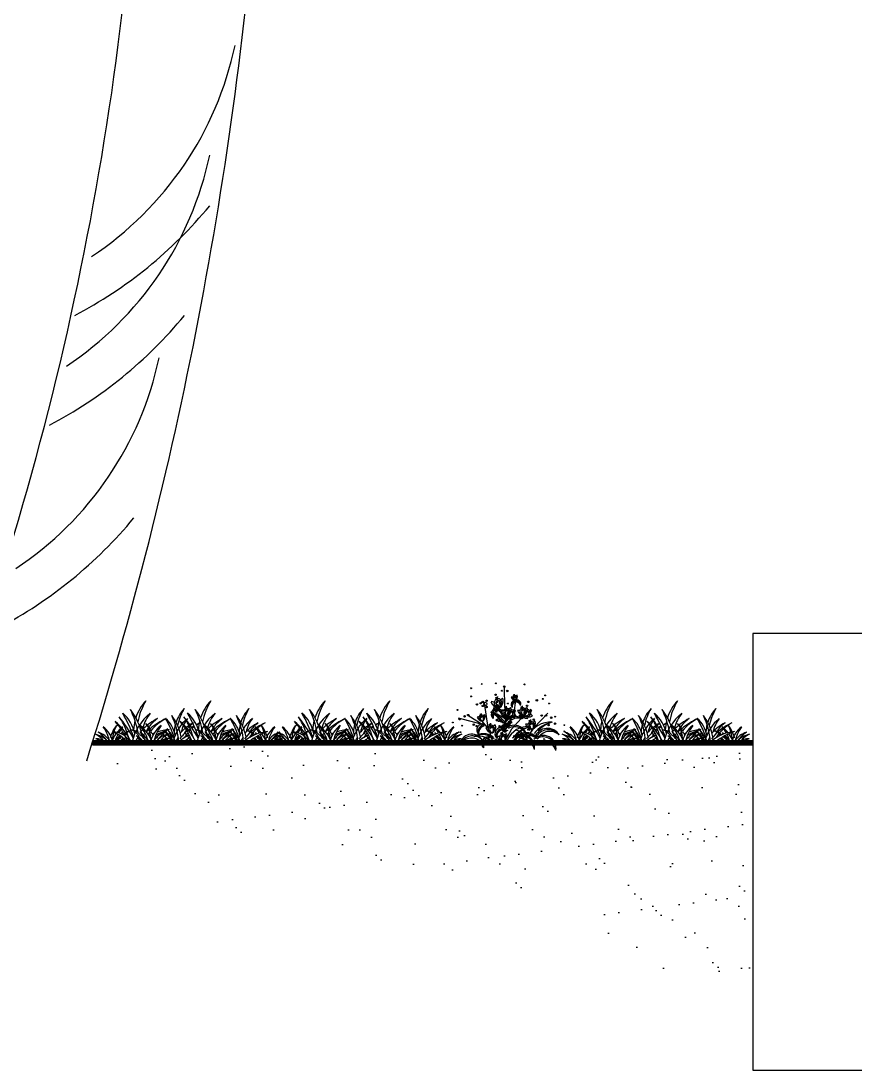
# Model space of a CAD drawing. Header units: inches. Extents: x -2316 to 955, y -265 to 742.
# Drawn here: x -1599.01 to -1567.99, y -222.94 to -183.95 of the extents above; entities that cross this region are included whole.
import ezdxf

# ---------------------------------------------------------------- set-up
doc = ezdxf.new("R2010")
doc.units = ezdxf.units.IN
doc.header["$LTSCALE"] = 1000
doc.header["$MEASUREMENT"] = 0
doc.layers.add('0zd', color=255, linetype='Continuous')
doc.layers.add('sbd', color=94, linetype='Continuous')

# ---------------------------------------------------------------- blocks, each defined once
blk = doc.blocks.new('TR196')
at = {"color": 76}
for p, q in [((-420.8, -7.4), (-415.8, 6.8)), ((-415.8, 6.8), (-398.2, 36.1)), ((-391.7, 46.8), (-385.5, 57.1)), ((-292.3, 19.1), (-306.8, -7.4)), ((-284.3, 32), (-292.3, 19.1)), ((-240.6, 8), (-273.5, 62.7)), ((-235.2, -7.4), (-240.6, 8)), ((-171.7, 22.7), (-171.4, 23.3)), ((-171.2, 23), (-171.7, 22.7)), ((-171.7, 22.7), (-171.7, 22.7)), ((-171.4, 23.3), (-170.9, 23.9)), ((-170.7, 23.3), (-171.2, 23)), ((-170.9, 23.9), (-170.5, 24.5)), ((-170.3, 23.4), (-170.7, 23.3)), ((-170.5, 24.5), (-169.9, 25)), ((-169.9, 23.5), (-170.3, 23.4)), ((-169.9, 25), (-169.4, 25.5)), ((-169.6, 23.4), (-169.9, 23.5)), ((-169.4, 23.3), (-169.6, 23.4)), ((-169.4, 25.5), (-168.7, 25.9)), ((-169.2, 23), (-169.4, 23.3)), ((-169.1, 22.7), (-169.2, 23)), ((-168.9, 24.4), (-169.1, 23.9)), ((-169.1, 23.9), (-169.1, 23.3)), ((-169.1, 23.3), (-169.1, 22.7)), ((-169.1, 22.7), (-169.1, 22.7)), ((-168.7, 24.9), (-168.9, 24.4)), ((-168.7, 25.9), (-168, 26.3)), ((-168.5, 25.4), (-168.7, 24.9)), ((-168.1, 25.9), (-168.5, 25.4)), ((-167.8, 26.3), (-168.1, 25.9)), ((-168, 26.3), (-167.3, 26.7)), ((-167.3, 26.7), (-167.8, 26.3)), ((-167.3, 26.7), (-167.3, 26.7)), ((-43.4, 17.4), (-53.1, -0.5)), ((-37, 27.7), (-43.4, 17.4)), ((111.5, 19.1), (97.1, -7.4)), ((119.6, 32), (111.5, 19.1)), ((163.3, 8), (130.4, 62.7)), ((168.6, -7.4), (163.3, 8)), ((232.1, 22.7), (232.5, 23.3)), ((232.7, 23), (232.1, 22.7)), ((232.1, 22.7), (232.1, 22.7)), ((232.5, 23.3), (233, 23.9)), ((233.2, 23.3), (232.7, 23)), ((233, 23.9), (233.4, 24.5)), ((233.6, 23.4), (233.2, 23.3)), ((233.4, 24.5), (233.9, 25)), ((233.9, 23.5), (233.6, 23.4)), ((233.9, 25), (234.5, 25.5)), ((234.3, 23.4), (233.9, 23.5)), ((234.5, 23.3), (234.3, 23.4)), ((234.5, 25.5), (235.2, 25.9)), ((234.7, 23), (234.5, 23.3)), ((234.8, 22.7), (234.7, 23)), ((235, 24.4), (234.8, 23.9)), ((234.8, 23.9), (234.8, 23.3)), ((234.8, 23.3), (234.8, 22.7)), ((234.8, 22.7), (234.8, 22.7)), ((235.1, 24.9), (235, 24.4)), ((235.4, 25.4), (235.1, 24.9)), ((235.2, 25.9), (235.9, 26.3)), ((235.7, 25.9), (235.4, 25.4)), ((236.1, 26.3), (235.7, 25.9)), ((235.9, 26.3), (236.6, 26.7)), ((236.6, 26.7), (236.1, 26.3)), ((236.6, 26.7), (236.6, 26.7)), ((360.5, 17.4), (350.8, -0.5)), ((366.9, 27.7), (360.5, 17.4)), ((450.8, 46.8), (444.6, 57.1)), ((474.9, 6.8), (457.3, 36.1)), ((479.9, -7.4), (474.9, 6.8))]:
    blk.add_line(p, q, dxfattribs=at)
for centre, radius, start, end in [((-800.9, -32.7), 520.7, 9.82838, 26.54693), ((-648.8, -39.8), 394.8, 10.76236, 37.40508), ((-40.9, 63.6), 274.5, 135.96146, 161.94518), ((97.7, 48.1), 394.2, 148.44738, 169.00205), ((157.8, 53), 219.6, 135.96146, 161.94518), ((268.7, 40.6), 315.4, 148.44738, 169.00205), ((-397.1, -32.7), 520.7, 9.82838, 26.54693), ((-244.9, -39.8), 394.8, 10.76236, 37.40508), ((363, 63.6), 274.5, 135.96146, 161.94518), ((501.6, 48.1), 394.2, 148.44738, 169.00205), ((561.7, 53), 219.6, 135.96146, 161.94518), ((672.6, 40.6), 315.4, 148.44738, 169.00205), ((-668.9, -38), 325.9, 18.5167, 36.06238), ((-967.7, -316.9), 733.3, 27.57106, 39.93224), ((-1152, -261.2), 885.2, 19.11584, 29.71296), ((-534, 4.1), 229.9, 11.01779, 49.00357), ((-7.1, -76.5), 326, 128.80157, 167.76964), ((-40.9, 63.6), 274.5, 165.67091, 177.72987), ((-3.6, 14.2), 264.3, 141.82481, 164.19963), ((-31.1, -137.4), 311.7, 115.77849, 135.41271), ((-51.6, -28.1), 206.4, 123.86968, 144.41555), ((59.1, -244), 423.8, 113.96762, 129.97775), ((14.6, -116.1), 289.1, 116.21211, 140.50502), ((-731.1, -206.8), 708.2, 19.11584, 29.71296), ((-236.7, 5.4), 183.9, 11.01779, 49.00357), ((-450.3, -24), 416.5, 3.4732, 26.54693), ((-328.6, -29.7), 315.9, 10.76236, 37.40508), ((184.8, -59.1), 260.8, 128.80157, 166.36444), ((187.6, 13.4), 211.5, 141.82481, 167.24454), ((-265, -38), 325.9, 18.5167, 36.06238), ((-563.8, -316.9), 733.3, 27.57106, 39.93224), ((-748.2, -261.2), 885.2, 19.11584, 29.71296), ((-130.2, 4.1), 229.9, 11.01779, 49.00357), ((396.8, -76.5), 326, 128.80157, 167.76964), ((363, 63.6), 274.5, 165.67091, 177.72987), ((400.3, 14.2), 264.3, 141.82481, 164.19963), ((372.8, -137.4), 311.7, 115.77849, 135.41271), ((352.3, -28.1), 206.4, 123.86968, 144.41555), ((463, -244), 423.8, 113.96762, 129.97775), ((418.5, -116.1), 289.1, 116.21211, 140.50502), ((-327.3, -206.8), 708.2, 19.11584, 29.71296), ((167.1, 5.4), 183.9, 11.01779, 49.00357), ((-46.4, -24), 416.5, 3.4732, 26.54693), ((75.3, -29.7), 315.9, 10.76236, 37.40508), ((588.7, -59.1), 260.8, 128.80157, 166.36444), ((591.5, 13.4), 211.5, 141.82481, 167.24454), ((-598.3, -32), 155.8, 13.1729, 53.13872), ((-709.8, -54.2), 252.1, 10.99143, 35.61602), ((-372.7, 42), 75.4, 125.45913, 167.26454), ((-359, 47.3), 80.2, 135.6647, 172.69963), ((-677.5, -165.9), 382.6, 25.79831, 49.61576), ((-675.1, -103.4), 335.7, 16.60827, 43.01019), ((-263.2, -66.4), 199.3, 127.34742, 142.15436), ((-177.2, -73.5), 265, 141.3441, 151.49655), ((-331.3, 6.7), 60.4, 92.18951, 143.90379), ((-314.3, 0.4), 69.5, 106.15763, 146.58937), ((-172, 105.3), 192, 191.96919, 213.02056), ((-350.9, 1), 75.5, 23.2236, 73.84237), ((-332.4, 7.9), 65.7, 36.09621, 87.81049), ((97.7, 48.1), 394.2, 174.18419, 176.03812), ((-499.9, -79.2), 288, 14.32073, 38.6559), ((-406.5, -71.6), 216.7, 17.7043, 52.65258), ((-31.1, -137.4), 311.7, 136.64786, 139.51146), ((-3.6, 14.2), 264.3, 165.67138, 167.24454), ((-302.3, 52.1), 87.2, 7.30037, 44.3353), ((-287.5, 46.3), 81.9, 12.73546, 54.54087), ((-51.6, -28.1), 206.4, 145.94265, 153.77079), ((59.1, -244), 423.8, 130.93088, 133.97374), ((-42.2, -34.2), 169.3, 126.86128, 166.8271), ((79, -58.3), 274, 144.38398, 169.00857), ((41, -343.8), 440.8, 107.83923, 119.65451), ((-61, -258.8), 336.2, 95.64092, 108.60572), ((-260.9, -65.3), 191.8, 18.20193, 43.01019), ((-262.3, -101), 218.7, 25.79831, 49.61576), ((-257.3, -27.9), 186.2, 18.5167, 36.06238), ((-428.1, -187.3), 419, 27.57106, 39.93224), ((157.8, 53), 219.6, 165.67091, 177.72987), ((268.7, 40.6), 315.4, 174.18419, 176.03812), ((237.8, -193.1), 339, 130.23026, 141.66063), ((-273.6, -165.9), 382.6, 25.79831, 49.61576), ((-271.2, -103.4), 335.7, 16.60827, 43.01019), ((165.6, -107.8), 249.3, 129.50502, 139.51146), ((149.2, -20.4), 165.1, 145.08924, 155.90366), ((165.6, -107.8), 249.3, 123.03129, 127.99879), ((149.2, -20.4), 165.1, 135.16657, 142.14622), ((237.8, -193.1), 339, 126.02652, 128.60584), ((202.2, -90.8), 231.2, 134.27351, 137.60377), ((165.6, -107.8), 249.3, 115.77849, 121.34639), ((149.2, -20.4), 165.1, 123.86968, 132.2401), ((231.9, 105.3), 192, 191.96919, 213.02056), ((237.8, -193.1), 339, 121.31743, 124.0842), ((202.2, -90.8), 231.2, 127.07435, 131.02469), ((52.9, 1), 75.5, 23.2236, 73.84237), ((71.4, 7.9), 65.7, 36.09621, 87.81049), ((237.8, -193.1), 339, 113.96762, 118.42803), ((202.2, -90.8), 231.2, 116.21211, 122.76625), ((501.6, 48.1), 394.2, 174.18419, 176.03812), ((-96.1, -79.2), 288, 14.32073, 38.6559), ((-2.6, -71.6), 216.7, 17.7043, 52.65258), ((372.8, -137.4), 311.7, 136.64786, 139.51146), ((400.3, 14.2), 264.3, 165.67138, 167.24454), ((101.6, 52.1), 87.2, 7.30037, 44.3353), ((116.4, 46.3), 81.9, 12.73546, 54.54087), ((352.3, -28.1), 206.4, 145.94265, 153.77079), ((463, -244), 423.8, 130.93088, 133.97374), ((361.7, -34.2), 169.3, 126.86128, 166.8271), ((482.9, -58.3), 274, 144.38398, 169.00857), ((444.9, -343.8), 440.8, 107.83923, 119.65451), ((342.9, -258.8), 336.2, 95.64092, 108.60572), ((143, -65.3), 191.8, 18.20193, 43.01019), ((141.6, -101), 218.7, 25.79831, 49.61576), ((146.5, -27.9), 186.2, 18.5167, 36.06238), ((-24.2, -187.3), 419, 27.57106, 39.93224), ((561.7, 53), 219.6, 165.67091, 177.72987), ((672.6, 40.6), 315.4, 174.18419, 176.03812), ((641.7, -193.1), 339, 113.96762, 141.66063), ((569.5, -107.8), 249.3, 115.77849, 139.51146), ((373.4, 0.4), 69.5, 33.41063, 73.84237), ((390.4, 6.7), 60.4, 36.09621, 87.81049), ((553.1, -20.4), 165.1, 123.86968, 155.90366), ((606.1, -90.8), 231.2, 116.21211, 149.99054), ((236.3, -73.5), 265, 28.50345, 38.6559), ((322.3, -66.4), 199.3, 37.84564, 52.65258), ((418.1, 47.3), 80.2, 7.30037, 44.3353), ((431.8, 42), 75.4, 12.73546, 54.54087), ((657.4, -32), 155.8, 126.86128, 166.8271), ((768.9, -54.2), 252.1, 144.38398, 169.00857), ((-578.8, -85), 133.1, 37.11957, 79.69108), ((-601.6, -72.3), 127.1, 30.83952, 68.48729), ((-545, -45.3), 63, 37.11659, 95.72228), ((-569.5, -58.6), 78.2, 40.55156, 76.52418), ((-575.7, -72.6), 136.8, 34.23127, 73.14383), ((-633.2, -98.2), 184.2, 29.84249, 58.17604), ((-418, 22), 42.9, 139.19302, 178.35212), ((-263.2, -66.4), 199.3, 144.42784, 162.2957), ((-465.4, 63), 19.7, 319.19302, 347.26454), ((-346.1, 1.7), 103, 161.95802, 180.98397), ((-440.9, -60.9), 119.6, 27.78759, 92.54383), ((-479.9, -81.4), 144, 30.89607, 76.47169), ((-568.7, 74.2), 131.1, 341.95802, 351.67289), ((36.1, -346.2), 583.4, 138.75726, 144.50965), ((-177.2, -73.5), 265, 153.56343, 165.56807), ((-357.2, -39.1), 74.4, 127.2173, 154.80934), ((-344.1, -67.2), 87.6, 120.05297, 137.01348), ((-358, -7.6), 52.2, 130.06685, 147.90923), ((-337.4, -33.2), 70.3, 131.76685, 150.54633), ((36.1, -346.2), 583.4, 136.27501, 137.53269), ((-408.9, 22.3), 34.7, 301.0589, 347.42401), ((-396.7, 23.6), 17.3, 300.05297, 333.87702), ((-400.3, 37.2), 24.1, 311.76685, 329.57052), ((-353.6, 2.5), 30.7, 134.64373, 153.87702), ((-400.5, 57.2), 25.2, 323.56136, 323.90379), ((-349.7, 9.1), 25.9, 153.2333, 167.42401), ((-312.4, 10.5), 28.2, 12.57599, 62.34836), ((-308.2, 3.4), 33.3, 26.12298, 74.49506), ((-800.9, -32.7), 520.7, 6.44528, 7.79894), ((-248.1, 24.9), 37.7, 192.57599, 238.89536), ((-257.5, 41.1), 26.2, 203.2236, 228.23315), ((-257.2, 62.8), 27.4, 216.09621, 236.70652), ((-261.4, 26.3), 18.8, 206.12298, 239.94703), ((-325.9, -35.4), 76.4, 29.45367, 48.23315), ((-731.8, -375.6), 634.2, 35.49208, 43.72499), ((59.1, -244), 423.8, 141.54717, 141.66063), ((-303.4, -7.6), 56.8, 32.09077, 56.70652), ((-318.5, -72.4), 95.2, 42.99931, 59.94703), ((-61, -258.8), 336.2, 127.12249, 127.67804), ((59.1, -244), 423.8, 138.45846, 139.3935), ((-304.3, -41.9), 80.9, 25.20282, 52.7827), ((59.1, -244), 423.8, 135.62536, 137.65647), ((-61, -258.8), 336.2, 123.82633, 124.36282), ((-61, -258.8), 336.2, 120.85864, 122.29196), ((14.6, -116.1), 289.1, 149.34378, 149.99054), ((41, -343.8), 440.8, 127.17337, 127.28826), ((14.6, -116.1), 289.1, 142.68764, 145.86068), ((-61, -258.8), 336.2, 116.58743, 118.12226), ((-74.4, 81.3), 142.5, 187.30037, 198.04198), ((-316.4, 2.5), 111.9, 359.01603, 18.04198), ((41, -343.8), 440.8, 124.09459, 124.65066), ((-186.7, 69.1), 21.4, 192.73546, 220.80698), ((-238.2, 24.6), 46.7, 19.64673, 40.80698), ((-61, -258.8), 336.2, 112.10802, 114.05342), ((-66.8, -78.3), 148.7, 106.85617, 145.76873), ((-63.4, -91.8), 144.6, 100.30892, 142.88043), ((-4.3, -106.1), 200.3, 121.82396, 150.15751), ((-38.6, -78), 138.2, 111.51271, 149.16048), ((-100.1, -48.6), 68.5, 84.27772, 142.88341), ((-73.5, -63.1), 85, 103.47582, 139.44844), ((-232, -64.4), 150.2, 25.98145, 47.40663), ((26.6, 54), 109.7, 191.96919, 213.02056), ((141.7, -204.9), 269, 114.06252, 130.01734), ((223.3, -272.9), 352.6, 121.68086, 129.29125), ((202.2, -90.8), 231.2, 140.41977, 149.99054), ((-124.3, -83.1), 187.7, 23.76175, 47.40663), ((141.7, -204.9), 269, 110.21216, 111.07733), ((223.3, -272.9), 352.6, 118.89775, 119.08041), ((141.7, -204.9), 269, 103.67757, 105.73051), ((223.3, -272.9), 352.6, 113.85193, 115.17748), ((141.7, -204.9), 269, 99.09041, 100.44816), ((223.3, -272.9), 352.6, 110.08872, 111.51157), ((91.5, 10.5), 28.2, 12.57599, 62.34836), ((95.6, 3.4), 33.3, 26.12298, 74.49506), ((-397.1, -32.7), 520.7, 6.44528, 7.79894), ((155.8, 24.9), 37.7, 192.57599, 238.89536), ((146.4, 41.1), 26.2, 203.2236, 228.23315), ((146.7, 62.8), 27.4, 216.09621, 236.70652), ((142.5, 26.3), 18.8, 206.12298, 239.94703), ((78, -35.4), 76.4, 29.45367, 48.23315), ((-327.9, -375.6), 634.2, 35.49208, 43.72499), ((463, -244), 423.8, 141.54717, 141.66063), ((100.5, -7.6), 56.8, 32.09077, 56.70652), ((85.4, -72.4), 95.2, 42.99931, 59.94703), ((342.9, -258.8), 336.2, 127.12249, 127.67804), ((463, -244), 423.8, 138.45846, 139.3935), ((99.6, -41.9), 80.9, 25.20282, 52.7827), ((463, -244), 423.8, 135.62536, 137.65647), ((342.9, -258.8), 336.2, 123.82633, 124.36282), ((342.9, -258.8), 336.2, 120.85864, 122.29196), ((418.5, -116.1), 289.1, 149.34378, 149.99054), ((444.9, -343.8), 440.8, 127.17337, 127.28826), ((418.5, -116.1), 289.1, 142.68764, 145.86068), ((342.9, -258.8), 336.2, 116.58743, 118.12226), ((329.4, 81.3), 142.5, 187.30037, 198.04198), ((87.5, 2.5), 111.9, 359.01603, 18.04198), ((444.9, -343.8), 440.8, 124.09459, 124.65066), ((217.2, 69.1), 21.4, 192.73546, 220.80698), ((165.7, 24.6), 46.7, 19.64673, 40.80698), ((342.9, -258.8), 336.2, 112.10802, 114.05342), ((337.1, -78.3), 148.7, 106.85617, 145.76873), ((340.5, -91.8), 144.6, 100.30892, 142.88043), ((399.6, -106.1), 200.3, 121.82396, 150.15751), ((365.2, -78), 138.2, 111.51271, 149.16048), ((303.7, -48.6), 68.5, 84.27772, 142.88341), ((330.4, -63.1), 85, 103.47582, 139.44844), ((171.8, -64.4), 150.2, 25.98145, 47.40663), ((430.5, 54), 109.7, 191.96919, 213.02056), ((545.6, -204.9), 269, 95.64092, 130.01734), ((627.2, -272.9), 352.6, 107.83923, 129.29125), ((408.8, 9.1), 25.9, 12.57599, 26.7667), ((412.7, 2.5), 30.7, 26.12298, 45.35627), ((468, 22.3), 34.7, 192.57599, 238.9411), ((459.4, 37.2), 24.1, 210.42948, 228.23315), ((459.6, 57.2), 25.2, 216.09621, 216.43864), ((455.8, 23.6), 17.3, 206.12298, 239.94703), ((396.5, -33.2), 70.3, 29.45367, 48.23315), ((23, -346.2), 583.4, 42.46731, 43.72499), ((403.2, -67.2), 87.6, 42.98652, 59.94703), ((417.1, -7.6), 52.2, 32.09077, 49.93315), ((416.3, -39.1), 74.4, 25.19066, 52.7827), ((23, -346.2), 583.4, 35.49035, 41.24274), ((236.3, -73.5), 265, 14.43193, 26.43657), ((322.3, -66.4), 199.3, 17.7043, 35.57216), ((627.8, 74.2), 131.1, 188.32711, 198.04198), ((405.2, 1.7), 103, 359.01603, 18.04198), ((524.5, 63), 19.7, 192.73546, 220.80698), ((477.1, 22), 42.9, 1.64788, 40.80698), ((634.8, -72.6), 136.8, 106.85617, 145.76873), ((637.9, -85), 133.1, 100.30892, 142.88043), ((692.3, -98.2), 184.2, 121.82396, 150.15751), ((660.7, -72.3), 127.1, 111.51271, 149.16048), ((604.1, -45.3), 63, 84.27772, 142.88341), ((628.6, -58.6), 78.2, 103.47582, 139.44844), ((-61, -258.8), 336.2, 129.78438, 130.01734), ((41, -343.8), 440.8, 129.13397, 129.29125), ((342.9, -258.8), 336.2, 129.78438, 130.01734), ((444.9, -343.8), 440.8, 129.13397, 129.29125)]:
    blk.add_arc(centre, radius, start, end, dxfattribs=at)
blk = doc.blocks.new('c1')
at = {"color": 94}
for p, q in [((19, 709), (8, 1141)), ((-143, 854), (-173, 909)), ((-143, 854), (-164, 927)), ((-129, 852), (-154, 923)), ((-143, 854), (-132, 941)), ((214, 938), (198, 968)), ((214, 938), (203, 977)), ((222, 938), (208, 975)), ((214, 938), (220, 985)), ((-333, 282), (-410, 803)), ((-225, 696), (-213, 696)), ((-201, 696), (-225, 696)), ((-213, 696), (-195, 690)), ((-206, 670), (-211, 660)), ((-211, 660), (-196, 660)), ((-196, 670), (-206, 670)), ((-189, 690), (-201, 696)), ((-196, 680), (-196, 670)), ((-196, 660), (-181, 655)), ((-176, 670), (-191, 680)), ((-165, 665), (-176, 670)), ((-165, 660), (-171, 650)), ((-160, 655), (-165, 665)), ((-145, 660), (-165, 660)), ((-145, 640), (-145, 660)), ((-140, 665), (-130, 670)), ((-135, 655), (-140, 665)), ((-136, 669), (-138, 658)), ((-114, 665), (-136, 669)), ((-130, 670), (-110, 660)), ((-110, 660), (-115, 650)), ((-109, 654), (-114, 665)), ((-114, 665), (-14, 506)), ((44, 663), (19, 709)), ((44, 663), (27, 724)), ((56, 662), (35, 721)), ((44, 663), (53, 735)), ((193, 610), (232, 673)), ((242, 859), (204, 600)), ((381, 669), (356, 714)), ((381, 669), (364, 729)), ((393, 667), (372, 726)), ((381, 669), (390, 741)), ((530, 616), (569, 678)), ((-479, 363), (-952, 487)), ((-416, 322), (-780, 557)), ((-481, 527), (-501, 564)), ((-481, 527), (-494, 576)), ((-471, 526), (-488, 573)), ((-481, 527), (-473, 585)), ((-181, 655), (-176, 645)), ((-176, 645), (-176, 619)), ((-176, 619), (-165, 614)), ((-171, 650), (-171, 640)), ((-171, 640), (-160, 645)), ((-171, 640), (-165, 630)), ((-171, 630), (-171, 640)), ((-161, 450), (-171, 445)), ((-171, 445), (-166, 435)), ((-165, 635), (-155, 640)), ((-160, 624), (-165, 635)), ((-165, 630), (-155, 624)), ((-165, 614), (-160, 624)), ((-151, 455), (-161, 450)), ((-160, 645), (-160, 655)), ((-151, 445), (-156, 435)), ((-155, 640), (-145, 650)), ((-155, 624), (-145, 619)), ((-126, 455), (-151, 455)), ((-141, 445), (-151, 445)), ((-145, 650), (-135, 655)), ((-130, 635), (-145, 640)), ((-145, 619), (-145, 624)), ((-136, 455), (-141, 445)), ((-141, 445), (-136, 455)), ((-141, 435), (-141, 445)), ((-126, 476), (-131, 465)), ((-131, 465), (-126, 455)), ((-125, 645), (-130, 635)), ((-116, 471), (-126, 476)), ((-115, 650), (-125, 645)), ((-119, 649), (-109, 654)), ((-115, 639), (-119, 649)), ((-100, 465), (-116, 471)), ((-105, 445), (-111, 440)), ((-108, 647), (-92, 634)), ((-95, 450), (-105, 445)), ((-100, 634), (-89, 638)), ((-90, 460), (-100, 465)), ((-92, 634), (-95, 623)), ((-85, 445), (-95, 450)), ((-90, 450), (-90, 460)), ((-89, 638), (-78, 636)), ((-75, 440), (-85, 445)), ((-85, 435), (-75, 440)), ((-69, 615), (-84, 621)), ((-78, 636), (-60, 634)), ((-56, 631), (-62, 623)), ((-62, 623), (-54, 617)), ((-60, 634), (-49, 632)), ((-41, 625), (-56, 631)), ((-49, 632), (-33, 619)), ((-33, 619), (-41, 625)), ((-24, 531), (-14, 531)), ((-4, 531), (-24, 531)), ((-14, 531), (1, 526)), ((-9, 516), (-14, 506)), ((-14, 506), (1, 506)), ((1, 516), (-9, 516)), ((6, 526), (-4, 531)), ((1, 526), (1, 516)), ((1, 506), (16, 501)), ((22, 516), (6, 526)), ((16, 501), (22, 491)), ((32, 511), (22, 516)), ((22, 491), (22, 465)), ((22, 465), (32, 460)), ((32, 506), (27, 496)), ((27, 496), (27, 486)), ((27, 486), (37, 491)), ((27, 486), (32, 476)), ((27, 476), (27, 486)), ((37, 501), (32, 511)), ((52, 506), (32, 506)), ((32, 481), (42, 486)), ((37, 471), (32, 481)), ((32, 476), (42, 471)), ((32, 460), (37, 471)), ((37, 491), (37, 501)), ((42, 486), (52, 496)), ((42, 471), (52, 465)), ((52, 486), (52, 506)), ((52, 496), (62, 501)), ((67, 481), (52, 486)), ((52, 465), (52, 471)), ((57, 511), (67, 516)), ((62, 501), (57, 511)), ((61, 515), (59, 504)), ((83, 511), (61, 515)), ((67, 516), (88, 506)), ((72, 491), (67, 481)), ((82, 496), (72, 491)), ((78, 496), (88, 500)), ((82, 485), (78, 496)), ((88, 506), (82, 496)), ((88, 500), (83, 511)), ((89, 493), (105, 480)), ((97, 480), (108, 484)), ((105, 480), (102, 469)), ((108, 484), (119, 482)), ((128, 461), (113, 467)), ((119, 482), (137, 480)), ((140, 452), (128, 461)), ((141, 477), (135, 469)), ((135, 469), (143, 463)), ((137, 480), (148, 478)), ((143, 463), (140, 452)), ((156, 471), (141, 477)), ((148, 478), (164, 465)), ((164, 465), (156, 471)), ((421, 545), (159, 255)), ((183, 617), (236, 650)), ((193, 610), (244, 647)), ((193, 610), (242, 630)), ((313, 537), (323, 537)), ((333, 537), (313, 537)), ((323, 537), (338, 532)), ((328, 522), (323, 512)), ((323, 512), (338, 512)), ((338, 522), (328, 522)), ((343, 532), (333, 537)), ((338, 532), (338, 522)), ((338, 512), (354, 507)), ((359, 522), (343, 532)), ((354, 507), (359, 497)), ((369, 517), (359, 522)), ((359, 497), (359, 471)), ((369, 512), (364, 502)), ((364, 502), (364, 491)), ((364, 491), (374, 497)), ((364, 491), (369, 481)), ((364, 481), (364, 491)), ((374, 507), (369, 517)), ((389, 512), (369, 512)), ((369, 486), (379, 491)), ((374, 476), (369, 486)), ((369, 481), (379, 476)), ((374, 497), (374, 507)), ((379, 491), (389, 502)), ((379, 476), (389, 471)), ((389, 491), (389, 512)), ((389, 502), (399, 507)), ((404, 486), (389, 491)), ((389, 471), (389, 476)), ((394, 517), (404, 522)), ((399, 507), (394, 517)), ((398, 521), (396, 510)), ((420, 516), (398, 521)), ((404, 522), (425, 512)), ((409, 497), (404, 486)), ((420, 502), (409, 497)), ((415, 501), (425, 506)), ((420, 491), (415, 501)), ((425, 506), (420, 516)), ((425, 512), (420, 502)), ((426, 499), (442, 486)), ((435, 485), (445, 490)), ((442, 486), (439, 475)), ((445, 490), (456, 488)), ((456, 488), (474, 486)), ((478, 483), (472, 475)), ((474, 486), (485, 484)), ((493, 477), (478, 483)), ((485, 484), (501, 471)), ((501, 471), (493, 477)), ((520, 623), (573, 655)), ((530, 616), (582, 653)), ((530, 616), (579, 636)), ((553, 383), (536, 444)), ((565, 382), (544, 441)), ((553, 383), (562, 456)), ((622, 282), (914, 589)), ((-473, 429), (-317, 250)), ((-317, 250), (-242, -6)), ((-282, 306), (-307, 352)), ((-282, 306), (-299, 367)), ((-270, 305), (-291, 364)), ((-282, 306), (-273, 379)), ((-166, 435), (-141, 435)), ((-156, 435), (-131, 435)), ((-131, 435), (-121, 425)), ((-121, 425), (-111, 420)), ((-111, 435), (-75, 435)), ((-100, 435), (-111, 435)), ((-111, 420), (-100, 425)), ((-105, 313), (-111, 303)), ((-111, 303), (-95, 298)), ((-95, 328), (-105, 323)), ((-105, 323), (-105, 313)), ((-100, 425), (-100, 435)), ((-85, 308), (-95, 328)), ((-95, 298), (-50, 298)), ((-85, 425), (-85, 435)), ((-80, 415), (-85, 425)), ((-60, 298), (-85, 308)), ((-70, 415), (-80, 415)), ((-75, 435), (-55, 430)), ((-65, 405), (-70, 415)), ((-70, 323), (-60, 328)), ((-60, 303), (-70, 323)), ((-55, 399), (-65, 405)), ((-60, 328), (-50, 318)), ((-50, 298), (-60, 303)), ((-55, 430), (-34, 425)), ((-19, 399), (-55, 399)), ((-50, 318), (-39, 313)), ((-34, 425), (-39, 415)), ((-39, 415), (-39, 405)), ((-39, 405), (-19, 399)), ((-39, 313), (-34, 303)), ((-29, 328), (-34, 318)), ((-34, 318), (-24, 308)), ((-34, 303), (-24, 298)), ((-34, 237), (-19, 247)), ((-34, 227), (-34, 237)), ((-24, 222), (-34, 227)), ((-19, 344), (-29, 339)), ((-29, 339), (-29, 328)), ((-24, 288), (-29, 298)), ((-24, 308), (-14, 303)), ((-24, 298), (-14, 298)), ((-14, 283), (-24, 288)), ((-24, 257), (-24, 268)), ((-19, 247), (-24, 257)), ((-19, 212), (-24, 222)), ((-9, 344), (-19, 344)), ((-14, 303), (1, 298)), ((-14, 298), (-14, 288)), ((-14, 288), (1, 288)), ((-9, 273), (-14, 283)), ((-9, 405), (1, 410)), ((-9, 394), (-9, 405)), ((1, 394), (-9, 394)), ((1, 339), (-9, 344)), ((-9, 318), (1, 323)), ((1, 313), (-9, 318)), ((6, 278), (-9, 273)), ((-9, 252), (1, 252)), ((-9, 232), (-9, 252)), ((1, 227), (-9, 232)), ((1, 410), (11, 410)), ((11, 384), (1, 394)), ((11, 334), (1, 339)), ((1, 323), (16, 318)), ((11, 313), (1, 313)), ((1, 298), (11, 308)), ((1, 288), (16, 283)), ((1, 273), (6, 257)), ((1, 252), (1, 273)), ((1, 207), (1, 227)), ((6, 369), (16, 364)), ((42, 369), (6, 369)), ((16, 283), (6, 278)), ((6, 257), (6, 217)), ((11, 410), (22, 405)), ((22, 369), (11, 384)), ((22, 328), (11, 334)), ((22, 308), (11, 313)), ((11, 308), (22, 308)), ((16, 364), (22, 354)), ((27, 334), (16, 328)), ((16, 328), (16, 318)), ((16, 318), (27, 318)), ((16, 318), (27, 313)), ((16, 217), (22, 227)), ((22, 405), (27, 394)), ((22, 354), (27, 344)), ((37, 328), (22, 328)), ((22, 237), (27, 247)), ((22, 227), (22, 237)), ((27, 394), (27, 384)), ((27, 384), (47, 384)), ((27, 344), (27, 334)), ((27, 318), (32, 308)), ((27, 313), (37, 313)), ((27, 257), (32, 268)), ((27, 247), (27, 257)), ((32, 247), (27, 237)), ((27, 237), (27, 217)), ((159, 255), (29, 23)), ((32, 308), (37, 298)), ((47, 298), (32, 298)), ((32, 268), (42, 268)), ((42, 257), (32, 247)), ((37, 344), (37, 334)), ((42, 334), (37, 344)), ((47, 334), (37, 328)), ((37, 334), (47, 334)), ((37, 313), (47, 318)), ((37, 298), (47, 298)), ((42, 359), (42, 369)), ((52, 354), (42, 359)), ((52, 328), (42, 334)), ((42, 268), (42, 257)), ((47, 384), (52, 374)), ((47, 318), (57, 318)), ((52, 374), (62, 364)), ((62, 354), (52, 354)), ((62, 328), (52, 328)), ((57, 328), (62, 339)), ((57, 318), (62, 328)), ((62, 364), (62, 354)), ((62, 339), (72, 344)), ((72, 328), (67, 318)), ((67, 318), (77, 318)), ((72, 374), (77, 384)), ((72, 344), (72, 374)), ((82, 344), (72, 339)), ((72, 339), (72, 328)), ((88, 389), (77, 369)), ((77, 384), (88, 389)), ((77, 369), (77, 359)), ((77, 359), (82, 349)), ((77, 318), (88, 328)), ((93, 349), (82, 344)), ((82, 349), (93, 349)), ((88, 369), (98, 369)), ((93, 359), (88, 369)), ((88, 354), (93, 364)), ((88, 344), (88, 354)), ((98, 339), (88, 344)), ((88, 328), (93, 339)), ((93, 364), (103, 384)), ((93, 339), (93, 359)), ((103, 349), (98, 339)), ((103, 384), (103, 425)), ((103, 405), (113, 399)), ((113, 405), (103, 405)), ((108, 359), (103, 349)), ((108, 389), (118, 394)), ((118, 364), (108, 359)), ((128, 399), (113, 405)), ((113, 399), (123, 389)), ((118, 394), (128, 374)), ((128, 364), (118, 364)), ((123, 349), (118, 339)), ((123, 425), (138, 420)), ((123, 389), (133, 384)), ((128, 359), (123, 349)), ((138, 399), (128, 399)), ((138, 374), (128, 369)), ((128, 374), (128, 364)), ((128, 369), (128, 359)), ((133, 384), (138, 374)), ((138, 420), (148, 420)), ((154, 389), (138, 399)), ((148, 420), (143, 410)), ((143, 410), (154, 405)), ((154, 405), (164, 399)), ((174, 389), (154, 389)), ((164, 399), (174, 399)), ((485, 252), (495, 252)), ((505, 252), (485, 252)), ((495, 252), (510, 247)), ((510, 237), (500, 237)), ((515, 247), (505, 252)), ((510, 247), (510, 237)), ((530, 237), (515, 247)), ((553, 383), (528, 429)), ((540, 231), (530, 237)), ((566, 231), (576, 237)), ((-40, 124), (-65, 170)), ((-40, 124), (-57, 185)), ((-28, 123), (-49, 182)), ((-40, 124), (-31, 196)), ((-19, 202), (-19, 212)), ((-9, 207), (-19, 202)), ((6, 207), (-9, 207)), ((6, 217), (16, 217)), ((6, 196), (6, 207)), ((16, 191), (6, 196)), ((27, 191), (16, 191)), ((27, 217), (37, 207)), ((37, 196), (27, 191)), ((37, 207), (37, 196))]:
    blk.add_line(p, q, dxfattribs=at)
blk.add_line((43, 86), (43, 86))
for centre, radius in [((-689, 1111), 9.1), ((-467, 1200), 9.1), ((-170, 1214), 9.1), ((5, 1145), 15.2), ((430, 1192), 9.1), ((-689, 940), 9.1), ((-177, 974), 15.2), ((-44, 1059), 9.1), ((69, 1054), 15.2), ((809, 888), 9.1), ((861, 962), 9.1), ((-971, 657), 9.1), ((-566, 772), 15.2), ((-488, 797), 15.2), ((-443, 825), 15.2), ((-443, 743), 15.2), ((-390, 783), 34), ((-365, 850), 15.2), ((-365, 718), 15.2), ((82, 792), 9.1), ((482, 744), 15.2), ((507, 827), 15.2), ((686, 858), 15.2), ((942, 792), 9.1), ((-928, 464), 15.2), ((-824, 525), 15.2), ((-746, 550), 15.2), ((622, 454), 15.2), ((788, 540), 15.2), ((879, 540), 15.2), ((987, 495), 15.2), ((1070, 517), 9.1), ((-1070, 395), 9.1), ((-873, 329), 9.1), ((-633, 351), 15.2), ((-569, 319), 15.2), ((932, 340), 15.2), ((1068, 372), 15.2), ((1261, 340), 9.1), ((-912, 192), 9.1), ((-231, 67), 15.2), ((-167, 35), 15.2), ((833, 52), 5.46), ((1261, 209), 9.1)]:
    blk.add_circle(centre, radius, dxfattribs=at)
for centre, radius, start, end in [((-119, 871), 21.2, 46.3621, 243.1098), ((59, 763), 164, 122.6506, 200.5551), ((-137, 794), 98.2, 295.331, 70.5434), ((-179, 846), 164, 300.6309, 12.1199), ((-97, 848), 85.3, 22.3591, 38.0374), ((166, 880), 45.5, 70.6716, 111.1795), ((234, 947), 87.5, 195.7927, 273.6972), ((232, 911), 52.4, 142.8764, 278.0887), ((202, 938), 12.1, 0.2538, 159.2488), ((249, 906), 47.6, 137.0259, 258.9391), ((218, 930), 8.39, 148.7606, 63.1098), ((214, 938), 0, 180.5076, 0), ((227, 948), 11.3, 46.3621, 243.1098), ((208, 895), 47.6, 311.7018, 73.6149), ((217, 907), 52.4, 295.331, 70.5434), ((195, 935), 87.5, 300.6309, 18.5354), ((289, 918), 45.5, 103.1486, 143.6566), ((-113, 866), 164, 193.8846, 271.7892), ((-268, 668), 164, 11.8649, 89.7694), ((-134, 574), 133, 75.715, 225.0428), ((-96, 542), 146, 86.2898, 205.0137), ((-63, 501), 167, 107.0951, 187.3649), ((-109, 803), 98.2, 142.8764, 278.0887), ((-166, 854), 22.7, 0.2538, 159.2488), ((-78, 793), 89.3, 137.0259, 258.9391), ((-136, 838), 15.7, 148.7606, 63.1098), ((-143, 854), 0, 180.5076, 0), ((-154, 772), 89.3, 311.7018, 73.6149), ((-20, 794), 137, 227.4888, 305.3934), ((73, 620), 81.8, 142.8764, 278.0887), ((25, 663), 18.9, 0.2538, 159.2488), ((-3, 647), 71.1, 30.0065, 70.5145), ((99, 612), 74.4, 137.0259, 258.9391), ((50, 650), 13.1, 148.7606, 63.1098), ((44, 663), 0, 180.5076, 0), ((64, 677), 17.7, 46.3621, 243.1098), ((35, 595), 74.4, 311.7018, 73.6149), ((212, 587), 137, 122.6506, 200.5551), ((49, 613), 81.8, 295.331, 70.5434), ((15, 657), 137, 300.6309, 18.5354), ((160, 631), 71.1, 103.1486, 143.6566), ((83, 658), 71.1, 357.5295, 38.0374), ((231, 771), 85.2, 75.715, 225.0428), ((256, 750), 93.7, 86.2898, 205.0137), ((276, 724), 107, 107.0951, 187.3649), ((253, 750), 93.7, 358.7796, 117.5035), ((267, 779), 85.2, 338.7505, 128.0783), ((244, 718), 107, 16.4284, 96.6982), ((410, 626), 81.8, 142.8764, 278.0887), ((362, 668), 18.9, 0.2538, 159.2488), ((436, 618), 74.4, 137.0259, 258.9391), ((388, 656), 13.1, 148.7606, 63.1098), ((381, 669), 0, 180.5076, 0), ((401, 683), 17.7, 46.3621, 243.1098), ((372, 600), 74.4, 311.7018, 73.6149), ((549, 593), 137, 122.6506, 200.5551), ((495, 580), 81.8, 70.6427, 205.855), ((386, 619), 81.8, 295.331, 70.5434), ((352, 662), 137, 300.6309, 18.5354), ((498, 637), 71.1, 103.1486, 143.6566), ((420, 664), 71.1, 357.5295, 38.0374), ((524, 640), 17.7, 258.0762, 94.8239), ((-540, 454), 56.9, 70.6716, 111.1795), ((-455, 537), 109, 195.7927, 273.6972), ((-458, 493), 65.5, 142.8764, 278.0887), ((-496, 527), 15.1, 0.2538, 159.2488), ((-437, 486), 59.6, 137.0259, 258.9391), ((-475, 517), 10.5, 148.7606, 63.1098), ((-481, 527), 0, 180.5076, 0), ((-464, 539), 14.1, 46.3621, 243.1098), ((-488, 472), 59.6, 311.7018, 73.6149), ((-476, 487), 65.5, 295.331, 70.5434), ((-504, 522), 109, 300.6309, 18.5354), ((-387, 501), 56.9, 103.1486, 143.6566), ((-555, -120), 781, 43.3822, 68.8038), ((-398, -47), 666, 48.6768, 79.1942), ((-778, -246), 992, 38.6167, 59.3686), ((-30, 572), 71.1, 70.6716, 111.1795), ((75, 675), 137, 195.7927, 273.6972), ((214, 286), 240, 52.1626, 157.7423), ((235, 276), 237, 57.7327, 159.4843), ((288, 214), 271, 74.3197, 155.2781), ((158, 575), 81.8, 70.6427, 205.855), ((158, 551), 74.4, 67.5711, 189.4842), ((119, 605), 74.4, 242.247, 4.1601), ((144, 595), 81.8, 223.0973, 358.3096), ((177, 640), 137, 227.4888, 305.3934), ((180, 604), 13.1, 78.0762, 352.4255), ((187, 634), 17.7, 258.0762, 94.8239), ((208, 598), 18.9, 341.9373, 140.9322), ((193, 610), 0, 141.186, 320.6784), ((194, 493), 71.1, 30.0065, 70.5145), ((307, 578), 71.1, 70.6716, 111.1795), ((413, 681), 137, 195.7927, 273.6972), ((495, 557), 74.4, 67.5711, 189.4842), ((456, 611), 74.4, 242.247, 4.1601), ((481, 601), 81.8, 223.0973, 358.3096), ((514, 646), 137, 227.4888, 305.3934), ((517, 610), 13.1, 78.0762, 352.4255), ((545, 604), 18.9, 341.9373, 140.9322), ((530, 616), 0, 141.186, 320.6784), ((531, 498), 71.1, 30.0065, 70.5145), ((-438, 236), 133, 75.715, 225.0428), ((-399, 204), 146, 86.2898, 205.0137), ((-367, 163), 167, 107.0951, 187.3649), ((-356, 215), 71.1, 70.6716, 111.1795), ((-250, 319), 137, 195.7927, 273.6972), ((-253, 263), 81.8, 142.8764, 278.0887), ((-301, 306), 18.9, 0.2538, 159.2488), ((-227, 255), 74.4, 137.0259, 258.9391), ((-276, 293), 13.1, 148.7606, 63.1098), ((-282, 306), 0, 180.5076, 0), ((-262, 321), 17.7, 46.3621, 243.1098), ((-291, 238), 74.4, 311.7018, 73.6149), ((-277, 256), 81.8, 295.331, 70.5434), ((-311, 300), 137, 300.6309, 18.5354), ((-166, 274), 71.1, 103.1486, 143.6566), ((-57, 159), 133, 75.715, 225.0428), ((-18, 126), 146, 86.2898, 205.0137), ((14, 86), 167, 107.0951, 187.3649), ((163, 35), 265, 129.1204, 133.5049), ((137, -69), 303, 101.3142, 116.5336), ((217, 68), 268, 349.7057, 136.1815), ((513, -178), 491, 84.8305, 156.0151), ((216, 41), 265, 355.4974, 119.729), ((684, -299), 624, 101.7371, 143.3644), ((189, -64), 303, 15.9502, 82.0458), ((754, -338), 678, 106.8737, 135.8357), ((478, 292), 71.1, 70.6716, 111.1795), ((584, 396), 137, 195.7927, 273.6972), ((582, 340), 81.8, 142.8764, 278.0887), ((961, -88), 491, 84.8305, 156.0151), ((534, 383), 18.9, 0.2538, 159.2488), ((607, 332), 74.4, 137.0259, 258.9391), ((559, 370), 13.1, 148.7606, 63.1098), ((553, 383), 0, 180.5076, 0), ((573, 398), 17.7, 46.3621, 243.1098), ((544, 315), 74.4, 311.7018, 73.6149), ((558, 333), 81.8, 295.331, 70.5434), ((523, 377), 137, 300.6309, 18.5354), ((669, 351), 71.1, 103.1486, 143.6566), ((1132, -210), 624, 101.7371, 143.3644), ((909, -16), 288, 31.6166, 158.3262), ((928, -46), 289, 38.5873, 155.6663), ((1202, -249), 678, 106.8737, 135.8357), ((-673, -101), 253, 32.1697, 175.6899), ((-656, -166), 282, 53.491, 162.5548), ((-675, -212), 282, 52.0652, 152.3805), ((-429, -170), 331, 52.1838, 127.3347), ((-455, -190), 333, 51.3437, 121.773), ((-524, -264), 373, 50.1945, 106.6065), ((-335, -39), 133, 75.715, 225.0428), ((-297, -71), 146, 86.2898, 205.0137), ((-264, -112), 167, 107.0951, 187.3649), ((-115, 33), 71.1, 70.6716, 111.1795), ((-9, 136), 137, 195.7927, 273.6972), ((-12, 81), 81.8, 142.8764, 278.0887), ((-59, 124), 18.9, 0.2538, 159.2488), ((14, 73), 74.4, 137.0259, 258.9391), ((-34, 111), 13.1, 148.7606, 63.1098), ((-40, 124), 0, 180.5076, 0), ((-20, 138), 17.7, 46.3621, 243.1098), ((-50, 56), 74.4, 311.7018, 73.6149), ((-35, 74), 81.8, 295.331, 70.5434), ((-70, 118), 137, 300.6309, 18.5354), ((76, 92), 71.1, 103.1486, 143.6566), ((372, -121), 268, 349.7057, 136.1815), ((253, -112), 229, 31.0791, 105.8047), ((180, -336), 435, 51.7983, 88.5814), ((461, -106), 288, 31.6166, 158.3262), ((480, -136), 289, 38.5873, 155.6663), ((278, -55), 181, 19.615, 108.4979), ((371, -148), 265, 355.4974, 119.729), ((513, -171), 290, 48.1157, 152.3009), ((344, -252), 303, 15.9502, 82.0458), ((820, -144), 268, 349.7057, 136.1815), ((819, -171), 265, 355.4974, 119.729), ((961, -81), 290, 48.1157, 152.3009), ((792, -275), 303, 15.9502, 82.0458)]:
    blk.add_arc(centre, radius, start, end, dxfattribs=at)
blk = doc.blocks.new('tree46')
at = {"color": 94, "linetype": 'Continuous'}
for centre, radius, start, end in [((-22398.4, 8675.4), 24019.8, 338.82744, 358.03869), ((-27975.3, 9241.6), 30571.1, 342.48142, 355.74147), ((-226.9, 6129.3), 2612.5, 303.53526, 348.03318), ((-423.2, 5278.6), 2612.5, 303.53526, 348.03318), ((-517.7, 6536.5), 3439.3, 297.78383, 320.40374), ((-714, 5685.8), 3439.3, 297.78383, 320.40374), ((-815.8, 3708.1), 2612.5, 303.53526, 348.03318), ((-1106.6, 4115.3), 3439.3, 297.78383, 320.40374)]:
    blk.add_arc(centre, radius, start, end, dxfattribs=at)
blk = doc.blocks.new('sdfadsaaa')
at = {"layer": '0zd'}
h = blk.add_hatch(dxfattribs=at)
h.set_pattern_fill('AR-SAND', color=36, scale=1.351607)
h.set_pattern_definition([(37.5, (-727214.824, -6644321.914), (-2.16261373, 66.14944274), [0, -52.18284857, 0, -58.36239643, 0, -55.7875848]), (7.5, (-727214.82, -6644321.914), (60.757888, 96.8865926), [0, -28.15127357, 0, -47.03322536, 0, -18.02368125]), (327.5, (-727257.05, -6644321.914), (106.91109376, 0.1942509), [0, -17.1654107, 0, -61.79547857, 0, -80.67743036]), (317.5, (-727257.05, -6644321.91), (103.2028355, 30.1312866), [0, -8.58270536, 0, -40.5103693, 0, -46.34660893])])
edge = h.paths.add_edge_path()
edge.add_line((195.1, 895.9), (1013.7, 895.9))
edge.add_line((1013.7, 895.9), (1013.7, 611.7))
edge.add_line((1013.7, 611.7), (857, 611.7))
edge.add_line((857, 611.7), (794.8, 722.6))
edge.add_line((794.8, 722.6), (699.3, 698.2))
edge.add_line((699.3, 698.2), (630.5, 744.8))
edge.add_line((630.5, 744.8), (590.6, 744.8))
edge.add_line((590.6, 744.8), (499.5, 744.8))
edge.add_line((499.5, 744.8), (444, 782.5))
edge.add_line((444, 782.5), (361.9, 782.5))
edge.add_line((361.9, 782.5), (304.2, 826.9))
edge.add_line((304.2, 826.9), (257.5, 826.9))
edge.add_line((257.5, 826.9), (195.7, 885.7))
for p, q in [((1182.7, 1031.2), (1013.7, 1031.2)), ((1013.7, 1031.2), (1013.7, 490.6)), ((1013.7, 490.6), (1554.3, 490.6))]:
    blk.add_line(p, q, dxfattribs=at)
at = {"layer": '0zd', "color": 36, "const_width": 6.76}
blk.add_lwpolyline([(195.1, 895.9), (1013.7, 895.9)], dxfattribs=at)
at = {"color": 94, "xscale": 0.1597230428991058, "yscale": 0.1597230428991058, "zscale": 0.1597230428991058}
blk.add_blockref('tree46', (0, 867.3), dxfattribs=at)
at = {"xscale": 0.05928869736982156, "yscale": 0.05928869736982156, "zscale": 0.05928869736982156}
blk.add_blockref('c1', (705.4, 897.7, 1343), dxfattribs=at)
at = {"layer": 'sbd', "xscale": 0.1988690905634291, "yscale": 0.1988690905634291, "zscale": 0.1988690905634291}
for p in [(309, 897.4), (531.1, 897.4), (887.7, 897.4)]:
    blk.add_blockref('TR196', p, dxfattribs=at)

msp = doc.modelspace()

# ---------------------------------------------------------------- block references
at = {"xscale": 0.02999999999997272, "yscale": 0.02999999999997272, "zscale": 0.02999999999997272}
msp.add_blockref('sdfadsaaa', (-1602.205, -237.66, 13.43), dxfattribs=at)

doc.saveas('drawing.dxf')
